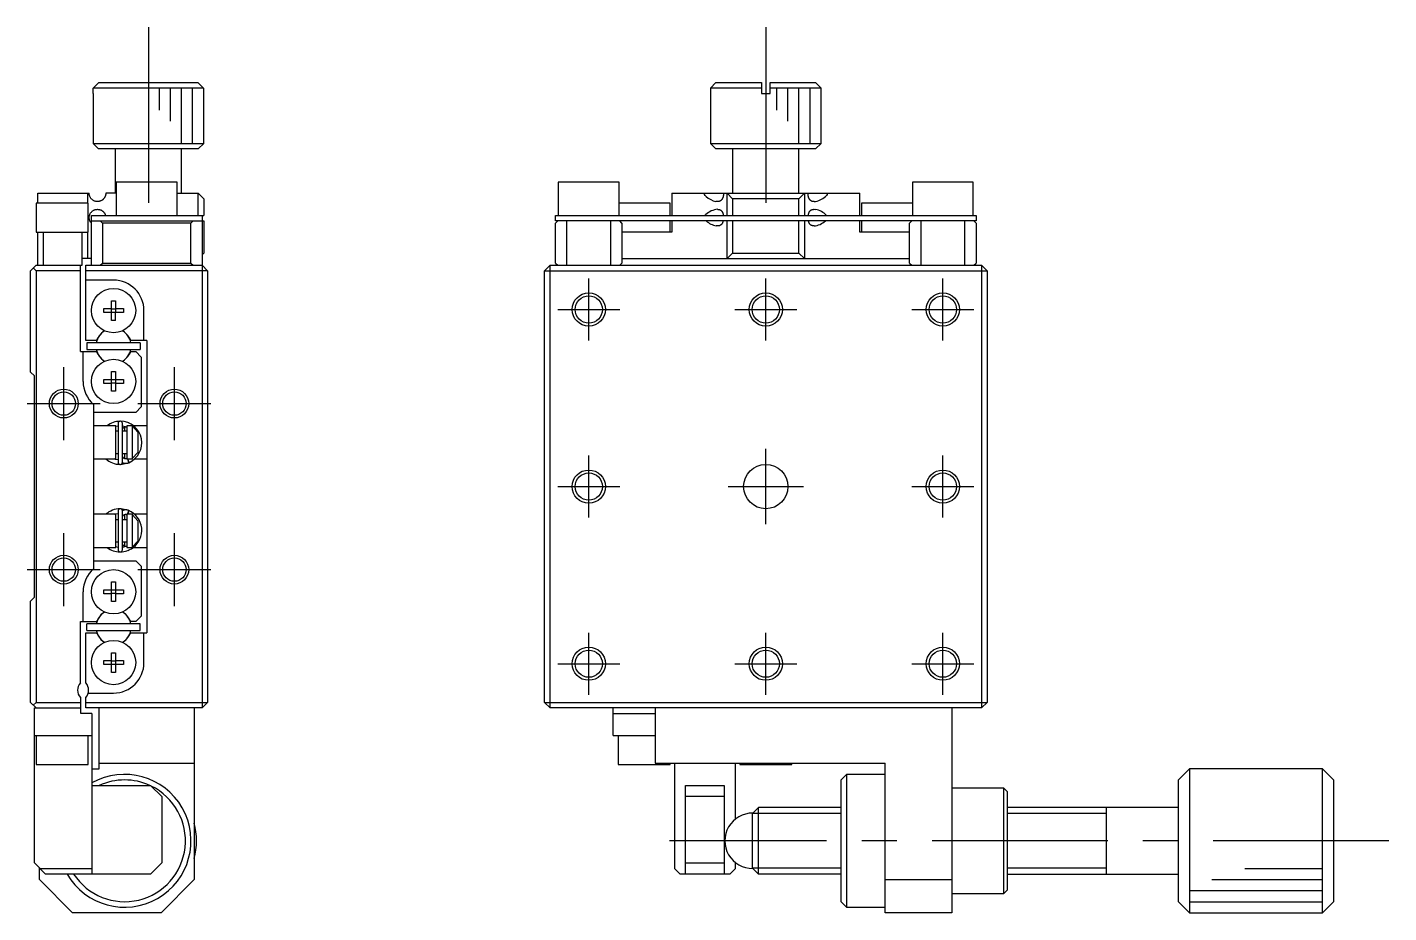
# Model space of a CAD drawing. Extents: x 0 to 269, y -8 to 188.
# Drawn here: x -0.3 to 122.7, y 62.5 to 142.5 of the extents above; entities that cross this region are included whole.
import ezdxf

# ---------------------------------------------------------------- set-up
doc = ezdxf.new("R2010")
doc.units = 0
doc.header["$LTSCALE"] = 0.5
doc.linetypes.add('CENTER', pattern=[50.8, 31.75, -6.35, 6.35, -6.35])
for name, color, linetype in [('MSM_CENTER', 1, 'CENTER'), ('MSM_CONTINUOUS', 7, 'CONTINUOUS'), ('MSM_NARROW', 5, 'CONTINUOUS')]:
    doc.layers.add(name, color=color, linetype=linetype)

msp = doc.modelspace()

# ---------------------------------------------------------------- linework, layer by layer
at = {"layer": 'MSM_CENTER'}
for p, q in [((10.65, 142.5), (10.65, 126.5)), ((66.444929, 142.5), (66.444929, 125.5)), ((50.444929, 114.2), (50.444929, 119.8)), ((66.444929, 114.2), (66.444929, 119.8)), ((82.444929, 114.2), (82.444929, 119.8)), ((47.644929, 117), (53.244929, 117)), ((63.644929, 117), (69.244929, 117)), ((79.644929, 117), (85.244929, 117)), ((3, 105.2), (3, 111.8)), ((13, 105.2), (13, 111.8)), ((-0.3, 108.5), (6.3, 108.5)), ((9.7, 108.5), (16.3, 108.5)), ((50.444929, 98.2), (50.444929, 103.8)), ((66.444929, 97.6), (66.444929, 104.4)), ((82.444929, 98.2), (82.444929, 103.8)), ((47.644929, 101), (53.244929, 101)), ((63.044929, 101), (69.844929, 101)), ((79.644929, 101), (85.244929, 101)), ((3, 90.2), (3, 96.8)), ((13, 90.2), (13, 96.8)), ((-0.3, 93.5), (6.3, 93.5)), ((9.7, 93.5), (16.3, 93.5)), ((50.444929, 82.2), (50.444929, 87.8)), ((66.444929, 82.2), (66.444929, 87.8)), ((82.444929, 82.2), (82.444929, 87.8)), ((47.644929, 85), (53.244929, 85)), ((63.644929, 85), (69.244929, 85)), ((79.644929, 85), (85.244929, 85)), ((122.744929, 69), (57.744929, 69))]:
    msp.add_line(p, q, dxfattribs=at)
at = {"layer": 'MSM_CONTINUOUS'}
for p, q in [((5.666026, 137), (6.167813, 137.5)), ((15.633974, 137), (5.666026, 137)), ((5.666026, 136.5), (5.666026, 137)), ((6.167813, 137.5), (15.132187, 137.5)), ((15.132187, 137.5), (15.633974, 137)), ((15.633974, 137), (15.633974, 136.5)), ((61.944929, 137.5), (61.444929, 137)), ((66.044929, 137), (61.444929, 137)), ((61.444929, 137), (61.444929, 132)), ((61.944929, 137.5), (66.044929, 137.5)), ((66.044929, 137.5), (66.044929, 136.5)), ((66.844929, 136.5), (66.844929, 137.5)), ((66.844929, 137.5), (70.944929, 137.5)), ((71.444929, 137), (66.844929, 137)), ((71.444929, 137), (70.944929, 137.5)), ((71.444929, 132), (71.444929, 137)), ((5.65, 136.5), (5.666026, 136.5)), ((5.65, 136.5), (5.65, 132)), ((15.633974, 136.5), (15.65, 136.5)), ((15.65, 132), (15.65, 136.5)), ((66.044929, 136.5), (66.844929, 136.5)), ((5.65, 132), (15.65, 132)), ((5.65, 132), (6.15, 131.5)), ((15.15, 131.5), (15.65, 132)), ((61.444929, 132), (71.444929, 132)), ((61.444929, 132), (61.944929, 131.5)), ((70.944929, 131.5), (71.444929, 132)), ((15.15, 131.5), (6.15, 131.5)), ((7.65, 131.5), (7.65, 127.5)), ((13.65, 127.5), (13.65, 131.5)), ((70.944929, 131.5), (61.944929, 131.5)), ((63.444929, 131.5), (63.444929, 127.5)), ((69.444929, 127.5), (69.444929, 131.5)), ((13.25, 128.5), (7.75, 128.5)), ((7.75, 128.5), (7.75, 125.5)), ((13.25, 125.5), (13.25, 128.5)), ((53.194929, 128.5), (47.694929, 128.5)), ((47.694929, 128.5), (47.694929, 125.5)), ((53.194929, 125.5), (53.194929, 128.5)), ((85.194929, 128.5), (79.694929, 128.5)), ((79.694929, 128.5), (79.694929, 125.5)), ((85.194929, 125.5), (85.194929, 128.5)), ((0.65, 127.5), (5.3, 127.5)), ((0.65, 126.6), (0.65, 127.5)), ((5.15, 127.5), (5.15, 126.6)), ((5.300104, 127.487609), (5.3, 127.5)), ((5.300413, 127.475229), (5.300104, 127.487609)), ((5.300922, 127.462906), (5.300413, 127.475229)), ((5.301625, 127.450687), (5.300922, 127.462906)), ((5.302516, 127.438617), (5.301625, 127.450687)), ((5.30394, 127.423249), (5.302516, 127.438617)), ((5.305653, 127.408135), (5.30394, 127.423249)), ((5.307635, 127.393304), (5.305653, 127.408135)), ((5.309865, 127.378788), (5.307635, 127.393304)), ((5.312322, 127.364617), (5.309865, 127.378788)), ((5.314986, 127.350822), (5.312322, 127.364617)), ((5.321191, 127.322914), (5.314986, 127.350822)), ((5.328155, 127.296292), (5.321191, 127.322914)), ((5.335805, 127.270881), (5.328155, 127.296292)), ((5.344066, 127.246601), (5.335805, 127.270881)), ((5.352863, 127.223377), (5.344066, 127.246601)), ((5.362122, 127.20113), (5.352863, 127.223377)), ((5.381822, 127.159322), (5.362122, 127.20113)), ((5.403222, 127.120262), (5.381822, 127.159322)), ((5.426199, 127.08362), (5.403222, 127.120262)), ((5.457046, 127.040714), (5.426199, 127.08362)), ((5.490251, 127.000753), (5.457046, 127.040714)), ((5.525757, 126.963617), (5.490251, 127.000753)), ((5.563506, 126.929191), (5.525757, 126.963617)), ((5.602361, 126.898227), (5.563506, 126.929191)), ((5.643395, 126.869769), (5.602361, 126.898227)), ((5.686562, 126.843933), (5.643395, 126.869769)), ((5.731822, 126.820837), (5.686562, 126.843933)), ((5.781667, 126.799643), (5.731822, 126.820837)), ((5.833841, 126.781823), (5.781667, 126.799643)), ((5.888225, 126.767655), (5.833841, 126.781823)), ((5.929283, 126.759779), (5.888225, 126.767655)), ((5.971488, 126.754121), (5.929283, 126.759779)), ((6.014733, 126.75083), (5.971488, 126.754121)), ((6.058912, 126.750053), (6.014733, 126.75083)), ((6.103914, 126.751942), (6.058912, 126.750053)), ((6.149707, 126.756659), (6.103914, 126.751942)), ((6.196089, 126.764366), (6.149707, 126.756659)), ((6.230211, 126.771975), (6.196089, 126.764366)), ((6.264531, 126.781342), (6.230211, 126.771975)), ((6.298926, 126.792517), (6.264531, 126.781342)), ((6.333271, 126.805552), (6.298926, 126.792517)), ((6.365356, 126.819536), (6.333271, 126.805552)), ((6.397312, 126.835301), (6.365356, 126.819536)), ((6.428987, 126.852847), (6.397312, 126.835301)), ((6.460226, 126.872173), (6.428987, 126.852847)), ((6.490876, 126.893279), (6.460226, 126.872173)), ((6.520783, 126.916165), (6.490876, 126.893279)), ((6.547582, 126.938853), (6.520783, 126.916165)), ((6.573654, 126.963139), (6.547582, 126.938853)), ((6.598857, 126.98895), (6.573654, 126.963139)), ((6.623049, 127.016213), (6.598857, 126.98895)), ((6.646085, 127.044855), (6.623049, 127.016213)), ((6.667825, 127.074803), (6.646085, 127.044855)), ((6.683137, 127.097963), (6.667825, 127.074803)), ((6.697677, 127.121837), (6.683137, 127.097963)), ((6.711394, 127.146369), (6.697677, 127.121837)), ((6.724235, 127.171507), (6.711394, 127.146369)), ((6.735859, 127.196531), (6.724235, 127.171507)), ((6.746608, 127.222095), (6.735859, 127.196531)), ((6.756442, 127.248135), (6.746608, 127.222095)), ((6.765326, 127.274591), (6.756442, 127.248135)), ((6.773458, 127.302253), (6.765326, 127.274591)), ((6.780546, 127.33031), (6.773458, 127.302253)), ((6.786563, 127.358683), (6.780546, 127.33031)), ((6.791483, 127.387295), (6.786563, 127.358683)), ((6.795197, 127.415283), (6.791483, 127.387295)), ((6.79786, 127.443447), (6.795197, 127.415283)), ((6.799464, 127.471711), (6.79786, 127.443447)), ((6.8, 127.5), (6.799464, 127.471711)), ((7.75, 127.5), (6.8, 127.5)), ((13.25, 127.5), (15.15, 127.5)), ((15.15, 125.5), (15.15, 127.5)), ((15.65, 127), (15.15, 127.5)), ((15.65, 127), (15.65, 125.5)), ((57.944929, 127.5), (57.944929, 125.5)), ((57.944929, 127.5), (74.944929, 127.5)), ((60.904595, 127.393304), (60.881679, 127.5)), ((60.963302, 127.296292), (60.904595, 127.393304)), ((61.052961, 127.20113), (60.963302, 127.296292)), ((62.087275, 126.75), (61.940161, 126.763205)), ((62.096057, 126.750053), (62.087275, 126.75)), ((62.132248, 126.751477), (62.096057, 126.750053)), ((62.167805, 126.754917), (62.132248, 126.751477)), ((62.20262, 126.760464), (62.167805, 126.754917)), ((62.236584, 126.76821), (62.20262, 126.760464)), ((62.26959, 126.778246), (62.236584, 126.76821)), ((62.301529, 126.790663), (62.26959, 126.778246)), ((62.332291, 126.805552), (62.301529, 126.790663)), ((62.35636, 126.819536), (62.332291, 126.805552)), ((62.379671, 126.835301), (62.35636, 126.819536)), ((62.402156, 126.852847), (62.379671, 126.835301)), ((62.423749, 126.872173), (62.402156, 126.852847)), ((62.444382, 126.893279), (62.423749, 126.872173)), ((62.463987, 126.916165), (62.444382, 126.893279)), ((62.481114, 126.938853), (62.463987, 126.916165)), ((62.497394, 126.963139), (62.481114, 126.938853)), ((62.512785, 126.98895), (62.497394, 126.963139)), ((62.527247, 127.016213), (62.512785, 126.98895)), ((62.540738, 127.044855), (62.527247, 127.016213)), ((62.553216, 127.074803), (62.540738, 127.044855)), ((62.562892, 127.100911), (62.553216, 127.074803)), ((62.571889, 127.127976), (62.562892, 127.100911)), ((62.580194, 127.155911), (62.571889, 127.127976)), ((62.587796, 127.184627), (62.580194, 127.155911)), ((62.594683, 127.214037), (62.587796, 127.184627)), ((62.600841, 127.244054), (62.594683, 127.214037)), ((62.606259, 127.274591), (62.600841, 127.244054)), ((62.610952, 127.305699), (62.606259, 127.274591)), ((62.614931, 127.337362), (62.610952, 127.305699)), ((62.618193, 127.369465), (62.614931, 127.337362)), ((62.620736, 127.401894), (62.618193, 127.369465)), ((62.622556, 127.434536), (62.620736, 127.401894)), ((62.62365, 127.467276), (62.622556, 127.434536)), ((62.624015, 127.5), (62.62365, 127.467276)), ((62.944929, 125.5), (62.944929, 127.5)), ((63.444929, 127), (62.944929, 127.5)), ((63.444929, 127), (63.444929, 125.5)), ((69.444929, 127), (63.444929, 127)), ((69.944929, 127.5), (69.444929, 127)), ((69.444929, 125.5), (69.444929, 127)), ((69.944929, 127.5), (69.944929, 125.5)), ((70.266241, 127.465709), (70.265844, 127.5)), ((70.26743, 127.431464), (70.266241, 127.465709)), ((70.26941, 127.397397), (70.26743, 127.431464)), ((70.272179, 127.363642), (70.26941, 127.397397)), ((70.275435, 127.332899), (70.272179, 127.363642)), ((70.279381, 127.302436), (70.275435, 127.332899)), ((70.28401, 127.272342), (70.279381, 127.302436)), ((70.289315, 127.242707), (70.28401, 127.272342)), ((70.295287, 127.213621), (70.289315, 127.242707)), ((70.30192, 127.185172), (70.295287, 127.213621)), ((70.309206, 127.157451), (70.30192, 127.185172)), ((70.317137, 127.130548), (70.309206, 127.157451)), ((70.32724, 127.100171), (70.317137, 127.130548)), ((70.338284, 127.070825), (70.32724, 127.100171)), ((70.350235, 127.042582), (70.338284, 127.070825)), ((70.363061, 127.015514), (70.350235, 127.042582)), ((70.37673, 126.989694), (70.363061, 127.015514)), ((70.391211, 126.965195), (70.37673, 126.989694)), ((70.406471, 126.942087), (70.391211, 126.965195)), ((70.422478, 126.920445), (70.406471, 126.942087)), ((70.441602, 126.897584), (70.422478, 126.920445)), ((70.461741, 126.876446), (70.441602, 126.897584)), ((70.482831, 126.857029), (70.461741, 126.876446)), ((70.504808, 126.839332), (70.482831, 126.857029)), ((70.527607, 126.82335), (70.504808, 126.839332)), ((70.551165, 126.809083), (70.527607, 126.82335)), ((70.575418, 126.796527), (70.551165, 126.809083)), ((70.610773, 126.781617), (70.575418, 126.796527)), ((70.647529, 126.769745), (70.610773, 126.781617)), ((70.685535, 126.760781), (70.647529, 126.769745)), ((70.724642, 126.754591), (70.685535, 126.760781)), ((70.764698, 126.751044), (70.724642, 126.754591)), ((70.802531, 126.75), (70.764698, 126.751044)), ((71.927621, 127.297867), (71.842752, 127.20619)), ((71.982358, 127.386628), (71.927621, 127.297867)), ((72.00818, 127.5), (71.982358, 127.386628)), ((74.944929, 125.5), (74.944929, 127.5)), ((5.2, 126.6), (0.5, 126.6)), ((0.5, 126.6), (0.5, 124)), ((5.2, 124), (5.2, 126.6)), ((5.327893, 125.502702), (5.335936, 125.52952)), ((5.335936, 125.52952), (5.34466, 125.555102)), ((5.34466, 125.555102), (5.353998, 125.579544)), ((5.353998, 125.579544), (5.363886, 125.602937)), ((5.363886, 125.602937), (5.374256, 125.625377)), ((5.374256, 125.625377), (5.400802, 125.675782)), ((5.400802, 125.675782), (5.429969, 125.722476)), ((5.429969, 125.722476), (5.461661, 125.765704)), ((5.461661, 125.765704), (5.495782, 125.805712)), ((5.495782, 125.805712), (5.532235, 125.842745)), ((5.532235, 125.842745), (5.570924, 125.877049)), ((5.570924, 125.877049), (5.617206, 125.912534)), ((5.617206, 125.912534), (5.66646, 125.94452)), ((5.66646, 125.94452), (5.718618, 125.972819)), ((5.718618, 125.972819), (5.760688, 125.991954)), ((5.760688, 125.991954), (5.804503, 126.008687)), ((5.804503, 126.008687), (5.849989, 126.022841)), ((5.849989, 126.022841), (5.89707, 126.034243)), ((5.89707, 126.034243), (5.94242, 126.042236)), ((5.94242, 126.042236), (5.989227, 126.047515)), ((5.989227, 126.047515), (6.0373, 126.049872)), ((6.0373, 126.049872), (6.086448, 126.049101)), ((6.086448, 126.049101), (6.13648, 126.044994)), ((6.13648, 126.044994), (6.187207, 126.037343)), ((6.187207, 126.037343), (6.22722, 126.028759)), ((6.22722, 126.028759), (6.267494, 126.01777)), ((6.267494, 126.01777), (6.307839, 126.004286)), ((6.307839, 126.004286), (6.338852, 125.992142)), ((6.338852, 125.992142), (6.369778, 125.978405)), ((6.369778, 125.978405), (6.400497, 125.963059)), ((6.400497, 125.963059), (6.430886, 125.946085)), ((6.430886, 125.946085), (6.455118, 125.93117)), ((6.455118, 125.93117), (6.479051, 125.91515)), ((6.479051, 125.91515), (6.502605, 125.898035)), ((6.502605, 125.898035), (6.525702, 125.879834)), ((6.525702, 125.879834), (6.54891, 125.859985)), ((6.54891, 125.859985), (6.571539, 125.83897)), ((6.571539, 125.83897), (6.593495, 125.816825)), ((6.593495, 125.816825), (6.614685, 125.79359)), ((6.614685, 125.79359), (6.634545, 125.769895)), ((6.634545, 125.769895), (6.653582, 125.745173)), ((6.653582, 125.745173), (6.671711, 125.719487)), ((6.671711, 125.719487), (6.688849, 125.692902)), ((6.688849, 125.692902), (6.705509, 125.664419)), ((6.705509, 125.664419), (6.72101, 125.635011)), ((6.72101, 125.635011), (6.735276, 125.604777)), ((6.735276, 125.604777), (6.74823, 125.573817)), ((6.74823, 125.573817), (6.757256, 125.549576)), ((6.757256, 125.549576), (6.765468, 125.524953)), ((6.765468, 125.524953), (6.772842, 125.5)), ((57.794929, 126.6), (53.194929, 126.6)), ((57.794929, 125.5), (57.794929, 126.6)), ((60.960614, 125.500031), (61.032245, 125.579544)), ((62.087202, 126.05), (62.122405, 126.049101)), ((62.122405, 126.049101), (62.1688, 126.044994)), ((62.1688, 126.044994), (62.213727, 126.037343)), ((62.213727, 126.037343), (62.243234, 126.030028)), ((62.243234, 126.030028), (62.27208, 126.020878)), ((62.27208, 126.020878), (62.300184, 126.009849)), ((62.300184, 126.009849), (62.327463, 125.996899)), ((62.327463, 125.996899), (62.353833, 125.981984)), ((62.353833, 125.981984), (62.379212, 125.96506)), ((62.379212, 125.96506), (62.403516, 125.946085)), ((62.403516, 125.946085), (62.422837, 125.92873)), ((62.422837, 125.92873), (62.441449, 125.90984)), ((62.441449, 125.90984), (62.459307, 125.889451)), ((62.459307, 125.889451), (62.476365, 125.867596)), ((62.476365, 125.867596), (62.492579, 125.844311)), ((62.492579, 125.844311), (62.507904, 125.819631)), ((62.507904, 125.819631), (62.522294, 125.79359)), ((62.522294, 125.79359), (62.53418, 125.769524)), ((62.53418, 125.769524), (62.545383, 125.744323)), ((62.545383, 125.744323), (62.555886, 125.718068)), ((62.555886, 125.718068), (62.565672, 125.69084)), ((62.565672, 125.69084), (62.574723, 125.66272)), ((62.574723, 125.66272), (62.583022, 125.633789)), ((62.583022, 125.633789), (62.590551, 125.604128)), ((62.590551, 125.604128), (62.597294, 125.573817)), ((62.597294, 125.573817), (62.602045, 125.549576)), ((62.602045, 125.549576), (62.606334, 125.524953)), ((62.606334, 125.524953), (62.610156, 125.5)), ((70.279702, 125.5), (70.284775, 125.532393)), ((70.284775, 125.532393), (70.290658, 125.564279)), ((70.290658, 125.564279), (70.297339, 125.595556)), ((70.297339, 125.595556), (70.304807, 125.626119)), ((70.304807, 125.626119), (70.313047, 125.655863)), ((70.313047, 125.655863), (70.322048, 125.684684)), ((70.322048, 125.684684), (70.331796, 125.712478)), ((70.331796, 125.712478), (70.342292, 125.739197)), ((70.342292, 125.739197), (70.35357, 125.764948)), ((70.35357, 125.764948), (70.365605, 125.789679)), ((70.365605, 125.789679), (70.378369, 125.813337)), ((70.378369, 125.813337), (70.391835, 125.835871)), ((70.391835, 125.835871), (70.405977, 125.857229)), ((70.405977, 125.857229), (70.420767, 125.87736)), ((70.420767, 125.87736), (70.439976, 125.900589)), ((70.439976, 125.900589), (70.46021, 125.922064)), ((70.46021, 125.922064), (70.481402, 125.941779)), ((70.481402, 125.941779), (70.503487, 125.959731)), ((70.503487, 125.959731), (70.526399, 125.975916)), ((70.526399, 125.975916), (70.550073, 125.99033)), ((70.550073, 125.99033), (70.580194, 126.005689)), ((70.580194, 126.005689), (70.611486, 126.01861)), ((70.611486, 126.01861), (70.64384, 126.029182)), ((70.64384, 126.029182), (70.677152, 126.037489)), ((70.677152, 126.037489), (70.711314, 126.04362)), ((70.711314, 126.04362), (70.746221, 126.04766)), ((70.746221, 126.04766), (70.781767, 126.049696)), ((70.781767, 126.049696), (70.802647, 126.05)), ((70.802647, 126.05), (70.934688, 126.039225)), ((79.694929, 126.6), (75.094929, 126.6)), ((75.094929, 126.6), (75.094929, 125.5)), ((5.300004, 125.302242), (5.300109, 125.3127)), ((5.300045, 125.291789), (5.300004, 125.302242)), ((5.300239, 125.281085), (5.300045, 125.291789)), ((5.300109, 125.3127), (5.300357, 125.323134)), ((5.300585, 125.270409), (5.300239, 125.281085)), ((5.300357, 125.323134), (5.300749, 125.333513)), ((5.301079, 125.259792), (5.300585, 125.270409)), ((5.300749, 125.333513), (5.301301, 125.344149)), ((5.301718, 125.249264), (5.301079, 125.259792)), ((5.301301, 125.344149), (5.301999, 125.354708)), ((5.302758, 125.235743), (5.301718, 125.249264)), ((5.301999, 125.354708), (5.302837, 125.365167)), ((5.304025, 125.222403), (5.302758, 125.235743)), ((5.302837, 125.365167), (5.30381, 125.375499)), ((5.30381, 125.375499), (5.305248, 125.388565)), ((5.305506, 125.209288), (5.304025, 125.222403)), ((5.305248, 125.388565), (5.306889, 125.401416)), ((5.307649, 125.193166), (5.305506, 125.209288)), ((5.306889, 125.401416), (5.30872, 125.41403)), ((5.310089, 125.177404), (5.307649, 125.193166)), ((5.30872, 125.41403), (5.310725, 125.426384)), ((5.312804, 125.162015), (5.310089, 125.177404)), ((5.310725, 125.426384), (5.313739, 125.442897)), ((5.315771, 125.147013), (5.312804, 125.162015)), ((5.313739, 125.442897), (5.317038, 125.458956)), ((5.318965, 125.13241), (5.315771, 125.147013)), ((5.317038, 125.458956), (5.320596, 125.474556)), ((5.322362, 125.118221), (5.318965, 125.13241)), ((5.320596, 125.474556), (5.327893, 125.502702)), ((5.33019, 125.089303), (5.322362, 125.118221)), ((5.3388, 125.061799), (5.33019, 125.089303)), ((5.348119, 125.035602), (5.3388, 125.061799)), ((5.358069, 125.010604), (5.348119, 125.035602)), ((5.368574, 124.986696), (5.358069, 125.010604)), ((5.391431, 124.941047), (5.368574, 124.986696)), ((5.416377, 124.898595), (5.391431, 124.941047)), ((5.443297, 124.859014), (5.416377, 124.898595)), ((5.472076, 124.821979), (5.443297, 124.859014)), ((5.499672, 124.790453), (5.472076, 124.821979)), ((5.5, 121), (5.5, 125.5)), ((5.5, 125.5), (15.65, 125.5)), ((5.5, 125), (15.65, 125)), ((6.5, 124.8), (6.3, 125)), ((14.5, 124.8), (6.5, 124.8)), ((6.5, 124.8), (6.5, 121.2)), ((14.7, 125), (14.5, 124.8)), ((14.5, 121.2), (14.5, 124.8)), ((15.5, 125.5), (15.5, 81)), ((15.65, 125), (15.65, 122.1)), ((47.444929, 125), (47.444929, 125.5)), ((47.444929, 125.5), (85.444929, 125.5)), ((47.644929, 125), (47.444929, 124.8)), ((85.444929, 125), (47.444929, 125)), ((47.444929, 121.2), (47.444929, 124.8)), ((48.444929, 125), (48.444929, 121)), ((52.444929, 121), (52.444929, 125)), ((53.444929, 124.8), (53.244929, 125)), ((53.444929, 124.8), (53.444929, 121.2)), ((57.794929, 124), (57.794929, 125)), ((57.944929, 125), (57.944929, 124)), ((62.087235, 124.55), (61.970267, 124.558584)), ((62.097125, 124.550102), (62.087235, 124.55)), ((62.137914, 124.551903), (62.097125, 124.550102)), ((62.177736, 124.556246), (62.137914, 124.551903)), ((62.216462, 124.563265), (62.177736, 124.556246)), ((62.25396, 124.573098), (62.216462, 124.563265)), ((62.281785, 124.582625), (62.25396, 124.573098)), ((62.3089, 124.593981), (62.281785, 124.582625)), ((62.335228, 124.607198), (62.3089, 124.593981)), ((62.36069, 124.622312), (62.335228, 124.607198)), ((62.385208, 124.639354), (62.36069, 124.622312)), ((62.408703, 124.65836), (62.385208, 124.639354)), ((62.429389, 124.677644), (62.408703, 124.65836)), ((62.449226, 124.698718), (62.429389, 124.677644)), ((62.468154, 124.721536), (62.449226, 124.698718)), ((62.486117, 124.746056), (62.468154, 124.721536)), ((62.503058, 124.772231), (62.486117, 124.746056)), ((62.51892, 124.80002), (62.503058, 124.772231)), ((62.531701, 124.825256), (62.51892, 124.80002)), ((62.543717, 124.851755), (62.531701, 124.825256)), ((62.554944, 124.879426), (62.543717, 124.851755)), ((62.565361, 124.908178), (62.554944, 124.879426)), ((62.574947, 124.937919), (62.565361, 124.908178)), ((62.583679, 124.968556), (62.574947, 124.937919)), ((62.591535, 125), (62.583679, 124.968556)), ((62.944929, 121.6), (62.944929, 125)), ((63.444929, 125), (63.444929, 122.1)), ((69.444929, 122.1), (69.444929, 125)), ((69.944929, 125), (69.944929, 121.6)), ((70.30639, 124.96772), (70.298324, 125)), ((70.315342, 124.936374), (70.30639, 124.96772)), ((70.325158, 124.906144), (70.315342, 124.936374)), ((70.335892, 124.876907), (70.325158, 124.906144)), ((70.347515, 124.848735), (70.335892, 124.876907)), ((70.359996, 124.821701), (70.347515, 124.848735)), ((70.373305, 124.795877), (70.359996, 124.821701)), ((70.38741, 124.771336), (70.373305, 124.795877)), ((70.402283, 124.748149), (70.38741, 124.771336)), ((70.417892, 124.726389), (70.402283, 124.748149)), ((70.436554, 124.703346), (70.417892, 124.726389)), ((70.456218, 124.681986), (70.436554, 124.703346)), ((70.476821, 124.662309), (70.456218, 124.681986)), ((70.498302, 124.644317), (70.476821, 124.662309)), ((70.520598, 124.62801), (70.498302, 124.644317)), ((70.543648, 124.613389), (70.520598, 124.62801)), ((70.567389, 124.600454), (70.543648, 124.613389)), ((70.59788, 124.586634), (70.567389, 124.600454)), ((70.629475, 124.575163), (70.59788, 124.586634)), ((70.662072, 124.565954), (70.629475, 124.575163)), ((70.69557, 124.558921), (70.662072, 124.565954)), ((70.72987, 124.553976), (70.69557, 124.558921)), ((70.76487, 124.551032), (70.72987, 124.553976)), ((70.80047, 124.550003), (70.76487, 124.551032)), ((70.802522, 124.55), (70.80047, 124.550003)), ((74.944929, 124), (74.944929, 125)), ((75.094929, 125), (75.094929, 124)), ((79.644929, 125), (79.444929, 124.8)), ((79.444929, 121.2), (79.444929, 124.8)), ((80.444929, 125), (80.444929, 121)), ((84.444929, 121), (84.444929, 125)), ((85.444929, 124.8), (85.244929, 125)), ((85.444929, 125.5), (85.444929, 125)), ((85.444929, 124.8), (85.444929, 121.2)), ((0.5, 124), (5.2, 124)), ((0.65, 121), (0.65, 124)), ((1.15, 124), (1.15, 121)), ((4.65, 121), (4.65, 124)), ((5.15, 124), (5.15, 121.6)), ((57.944929, 124), (53.444929, 124)), ((79.444929, 124), (74.944929, 124)), ((15.5, 121.95), (15.65, 122.1)), ((62.944929, 121.6), (63.444929, 122.1)), ((63.444929, 122.1), (69.444929, 122.1)), ((69.444929, 122.1), (69.944929, 121.6)), ((0, 120.5), (0.5, 121)), ((0.5, 120.5), (0.25, 120.75)), ((0.5, 121), (4.65, 121)), ((4.5, 113.2), (4.5, 121)), ((5.5, 121.6), (4.65, 121.6)), ((5, 121), (15.5, 121)), ((5, 114.2), (5, 121)), ((6.3, 121), (6.5, 121.2)), ((6.5, 121.2), (14.5, 121.2)), ((14.5, 121.2), (14.7, 121)), ((15.5, 121), (16, 120.5)), ((46.944929, 121), (46.444929, 120.5)), ((46.944929, 81), (46.944929, 121)), ((46.944929, 121), (85.944929, 121)), ((47.444929, 121.2), (47.644929, 121)), ((53.244929, 121), (53.444929, 121.2)), ((53.444929, 121.6), (79.444929, 121.6)), ((79.444929, 121.2), (79.644929, 121)), ((85.244929, 121), (85.444929, 121.2)), ((85.944929, 121), (85.944929, 81)), ((86.444929, 120.5), (85.944929, 121)), ((0, 111.35), (0, 120.5)), ((0.5, 120.5), (0.5, 81.5)), ((4.5, 120.5), (0.5, 120.5)), ((16, 120.5), (5, 120.5)), ((7.5, 119.65), (5, 119.65)), ((16, 120.5), (16, 81.5)), ((46.444929, 81.5), (46.444929, 120.5)), ((46.444929, 120.5), (86.444929, 120.5)), ((86.444929, 120.5), (86.444929, 81.5)), ((6.613639, 117.08), (7.32, 117.08)), ((6.613639, 116.72), (6.613639, 117.08)), ((7.32, 117.786361), (7.68, 117.786361)), ((7.32, 117.08), (7.32, 117.786361)), ((7.330372, 117.069628), (7.32, 117.08)), ((7.330372, 116.730372), (7.330372, 117.069628)), ((7.330372, 117.069628), (7.669628, 117.069628)), ((7.669628, 117.069628), (7.68, 117.08)), ((7.669628, 117.069628), (7.669628, 116.730372)), ((7.68, 117.786361), (7.68, 117.08)), ((7.68, 117.08), (8.386361, 117.08)), ((8.386361, 117.08), (8.386361, 116.72)), ((10.25, 114.2), (10.25, 116.9)), ((7.32, 116.72), (6.613639, 116.72)), ((7.330372, 116.730372), (7.32, 116.72)), ((7.32, 116.013639), (7.32, 116.72)), ((7.68, 116.013639), (7.32, 116.013639)), ((7.669628, 116.730372), (7.330372, 116.730372)), ((7.669628, 116.730372), (7.68, 116.72)), ((8.386361, 116.72), (7.68, 116.72)), ((7.68, 116.013639), (7.68, 116.72)), ((5.949194, 114.2), (6.09936, 114.460095)), ((8.90064, 114.460095), (9.050806, 114.2)), ((5.949194, 114.2), (5, 114.2)), ((5.1, 114), (5.1, 113.4)), ((9.9, 114), (5.1, 114)), ((5.1, 113.4), (9.9, 113.4)), ((10.5, 114.2), (9.050806, 114.2)), ((9.9, 114), (9.9, 113.4)), ((10.5, 114.2), (10.5, 87.8)), ((4.5, 113.2), (5.949194, 113.2)), ((4.75, 110.5), (4.75, 113.2)), ((6.09936, 112.939905), (5.949194, 113.2)), ((9.050806, 113.2), (8.90064, 112.939905)), ((9.050806, 113.2), (9.5, 113.2)), ((10, 112.7), (9.5, 113.2)), ((10, 112.7), (10, 108.2)), ((0, 111.35), (0.35, 111)), ((0.35, 91), (0.35, 111)), ((7.32, 111.386361), (7.68, 111.386361)), ((7.32, 110.68), (7.32, 111.386361)), ((7.68, 111.386361), (7.68, 110.68)), ((6.613639, 110.68), (7.32, 110.68)), ((6.613639, 110.32), (6.613639, 110.68)), ((7.32, 110.32), (6.613639, 110.32)), ((7.330372, 110.669628), (7.32, 110.68)), ((7.330372, 110.330372), (7.32, 110.32)), ((7.32, 109.613639), (7.32, 110.32)), ((7.68, 109.613639), (7.32, 109.613639)), ((7.330372, 110.330372), (7.330372, 110.669628)), ((7.330372, 110.669628), (7.669628, 110.669628)), ((7.669628, 110.330372), (7.330372, 110.330372)), ((7.669628, 110.669628), (7.68, 110.68)), ((7.669628, 110.669628), (7.669628, 110.330372)), ((7.669628, 110.330372), (7.68, 110.32)), ((7.68, 110.68), (8.386361, 110.68)), ((7.68, 110.32), (7.68, 109.613639)), ((8.386361, 110.32), (7.68, 110.32)), ((8.386361, 110.68), (8.386361, 110.32)), ((5.7, 108.420938), (5.7, 93.579062)), ((9.5, 107.7), (5.7, 107.7)), ((9.5, 107.7), (10, 108.2)), ((7.7, 106.5), (5.7, 106.5)), ((7.69991, 106.449774), (7.906478, 106.490977)), ((7.7, 103.5), (7.7, 106.5)), ((7.906482, 106), (7.7, 106)), ((7.906482, 106.703078), (7.906482, 103.203078)), ((8.306482, 103.203078), (8.306482, 106.703078)), ((8.306482, 106.102191), (8.306809, 106.116146)), ((8.7, 106), (8.306482, 106)), ((8.306574, 106.49128), (8.700181, 106.385784)), ((8.306809, 106.116146), (8.307843, 106.13084)), ((8.307843, 106.13084), (8.309583, 106.145466)), ((8.309583, 106.145466), (8.312023, 106.15999)), ((8.312023, 106.15999), (8.31516, 106.174376)), ((8.31516, 106.174376), (8.318987, 106.188593)), ((8.318987, 106.188593), (8.323494, 106.202607)), ((8.323494, 106.202607), (8.328673, 106.216385)), ((8.328673, 106.216385), (8.334512, 106.229896)), ((8.334512, 106.229896), (8.341, 106.243107)), ((8.341, 106.243107), (8.348122, 106.255986)), ((8.348122, 106.255986), (8.355863, 106.268503)), ((8.355863, 106.268503), (8.364208, 106.280627)), ((8.364208, 106.280627), (8.373137, 106.292329)), ((8.373137, 106.292329), (8.382633, 106.303579)), ((8.382633, 106.303579), (8.392673, 106.314348)), ((8.392673, 106.314348), (8.403236, 106.32461)), ((8.403236, 106.32461), (8.414298, 106.334337)), ((8.414298, 106.334337), (8.425835, 106.343504)), ((8.425835, 106.343504), (8.437819, 106.352086)), ((8.437819, 106.352086), (8.450223, 106.360058)), ((8.450223, 106.360058), (8.463018, 106.3674)), ((8.463018, 106.3674), (8.476172, 106.374089)), ((8.476172, 106.374089), (8.489655, 106.380106)), ((8.489655, 106.380106), (8.503431, 106.385433)), ((8.5, 106.384578), (8.5, 106)), ((8.503431, 106.385433), (8.517468, 106.390054)), ((8.517468, 106.390054), (8.531729, 106.393954)), ((8.531729, 106.393954), (8.546177, 106.397121)), ((8.546177, 106.397121), (8.560774, 106.399544)), ((8.560774, 106.399544), (8.575483, 106.401215)), ((8.575483, 106.401215), (8.590263, 106.402128)), ((8.590263, 106.402128), (8.605076, 106.402279)), ((8.605076, 106.402279), (8.61988, 106.401668)), ((8.61988, 106.401668), (8.634636, 106.400295)), ((8.634636, 106.400295), (8.649305, 106.398164)), ((8.649305, 106.398164), (8.663846, 106.39528)), ((8.663846, 106.39528), (8.67822, 106.391654)), ((8.67822, 106.391654), (8.692389, 106.387294)), ((8.692389, 106.387294), (8.706315, 106.382215)), ((8.7, 106.5), (8.7, 103.5)), ((9.2, 106.5), (8.7, 106.5)), ((8.706315, 106.382215), (8.713504, 106.37927)), ((8.870057, 106.747361), (8.81216, 106.768977)), ((8.874774, 106.74318), (8.878604, 106.742423)), ((9.2, 103.5), (9.2, 106.5)), ((9.2, 106.445683), (9.7, 105.916515)), ((10.5, 106.5), (9.291324, 106.5)), ((9.7, 105.916515), (9.7, 104.083485)), ((5.7, 103.5), (7.7, 103.5)), ((7.676793, 103.462916), (7.565741, 103.499561)), ((7.90646, 103.414894), (7.676793, 103.462916)), ((7.7, 104), (7.906482, 104)), ((8.306482, 104), (8.7, 104)), ((8.306531, 103.798642), (8.306482, 103.803965)), ((8.307151, 103.78392), (8.306531, 103.798642)), ((8.308479, 103.769242), (8.307151, 103.78392)), ((8.310512, 103.754642), (8.308479, 103.769242)), ((8.313246, 103.740155), (8.310512, 103.754642)), ((8.316677, 103.725813), (8.313246, 103.740155)), ((8.320797, 103.71165), (8.316677, 103.725813)), ((8.325599, 103.697701), (8.320797, 103.71165)), ((8.331073, 103.683997), (8.325599, 103.697701)), ((8.337207, 103.670573), (8.331073, 103.683997)), ((8.34399, 103.65746), (8.337207, 103.670573)), ((8.351407, 103.644691), (8.34399, 103.65746)), ((8.359442, 103.632297), (8.351407, 103.644691)), ((8.368079, 103.620309), (8.359442, 103.632297)), ((8.377299, 103.608758), (8.368079, 103.620309)), ((8.387081, 103.597674), (8.377299, 103.608758)), ((8.397404, 103.587086), (8.387081, 103.597674)), ((8.408244, 103.577021), (8.397404, 103.587086)), ((8.419577, 103.567507), (8.408244, 103.577021)), ((8.431376, 103.558571), (8.419577, 103.567507)), ((8.443613, 103.550237), (8.431376, 103.558571)), ((8.456258, 103.542528), (8.443613, 103.550237)), ((8.46928, 103.535467), (8.456258, 103.542528)), ((8.482647, 103.529075), (8.46928, 103.535467)), ((8.496325, 103.523371), (8.482647, 103.529075)), ((8.510278, 103.51837), (8.496325, 103.523371)), ((8.5, 104), (8.5, 103.521674)), ((8.52447, 103.51409), (8.510278, 103.51837)), ((8.538863, 103.510542), (8.52447, 103.51409)), ((8.55342, 103.507737), (8.538863, 103.510542)), ((8.568101, 103.505685), (8.55342, 103.507737)), ((8.582867, 103.50439), (8.568101, 103.505685)), ((8.597677, 103.503857), (8.582867, 103.50439)), ((8.612492, 103.504088), (8.597677, 103.503857)), ((8.627271, 103.50508), (8.612492, 103.504088)), ((8.641975, 103.506831), (8.627271, 103.50508)), ((8.656565, 103.509335), (8.641975, 103.506831)), ((8.671001, 103.512583), (8.656565, 103.509335)), ((8.685245, 103.516565), (8.671001, 103.512583)), ((8.699261, 103.521268), (8.685245, 103.516565)), ((8.713504, 103.526886), (8.699261, 103.521268)), ((8.7, 103.5), (9.2, 103.5)), ((8.743204, 103.5), (8.74893, 103.491458)), ((8.74893, 103.491458), (8.75495, 103.481893)), ((8.810711, 103.397529), (8.75356, 103.500012)), ((8.75495, 103.481893), (8.761225, 103.471369)), ((8.761225, 103.471369), (8.76771, 103.459959)), ((8.76771, 103.459959), (8.774361, 103.447743)), ((8.774361, 103.447743), (8.781132, 103.434804)), ((8.781132, 103.434804), (8.787976, 103.421231)), ((8.787976, 103.421231), (8.794847, 103.407118)), ((8.794847, 103.407118), (8.801696, 103.392562)), ((8.801696, 103.392562), (8.808477, 103.377663)), ((8.808477, 103.377663), (8.815143, 103.362525)), ((8.878867, 103.163795), (8.810711, 103.397529)), ((8.815143, 103.362525), (8.821648, 103.34725)), ((9.7, 104.083485), (9.2, 103.554317)), ((9.403855, 103.5), (9.403975, 103.5)), ((9.404973, 103.5), (10.5, 103.5)), ((8.131973, 103.004556), (8.815965, 103.138099)), ((8.303836, 103.171096), (8.315907, 103.165477)), ((8.315907, 103.165477), (8.347687, 103.152002)), ((8.347687, 103.152002), (8.380082, 103.140137)), ((8.380082, 103.140137), (8.413013, 103.129912)), ((8.413013, 103.129912), (8.446399, 103.12135)), ((8.446399, 103.12135), (8.480159, 103.114471)), ((8.480159, 103.114471), (8.514209, 103.109291)), ((8.514209, 103.109291), (8.548466, 103.105822)), ((8.548466, 103.105822), (8.582847, 103.104072)), ((8.582847, 103.104072), (8.617268, 103.104044)), ((8.617268, 103.104044), (8.651645, 103.105739)), ((8.651645, 103.105739), (8.685895, 103.109151)), ((8.685895, 103.109151), (8.719933, 103.114273)), ((8.719933, 103.114273), (8.753678, 103.121091)), ((8.753678, 103.121091), (8.787046, 103.12959)), ((8.787046, 103.12959), (8.819957, 103.13975)), ((8.819957, 103.13975), (8.852331, 103.151545)), ((8.821648, 103.34725), (8.827948, 103.331946)), ((8.827948, 103.331946), (8.833998, 103.316716)), ((8.833998, 103.316716), (8.839757, 103.301667)), ((8.839757, 103.301667), (8.845186, 103.286901)), ((8.845186, 103.286901), (8.850246, 103.272521)), ((8.850246, 103.272521), (8.854904, 103.258625)), ((8.852331, 103.151545), (8.870057, 103.158795)), ((8.854904, 103.258625), (8.859127, 103.24531)), ((8.859127, 103.24531), (8.862886, 103.232666)), ((8.862886, 103.232666), (8.866154, 103.220782)), ((8.866154, 103.220782), (8.868911, 103.209739)), ((8.868911, 103.209739), (8.871136, 103.199612)), ((8.870814, 103.15921), (8.870057, 103.158795)), ((8.872658, 103.16138), (8.870814, 103.15921)), ((8.871136, 103.199612), (8.872814, 103.190473)), ((8.873885, 103.164934), (8.872658, 103.16138)), ((8.872814, 103.190473), (8.873933, 103.182384)), ((8.874471, 103.16957), (8.873885, 103.164934)), ((8.873933, 103.182384), (8.874487, 103.1754)), ((8.874487, 103.1754), (8.874471, 103.16957)), ((7.7, 98.5), (5.7, 98.5)), ((7.565189, 98.500233), (7.671709, 98.535604)), ((7.671709, 98.535604), (7.906431, 98.585102)), ((7.7, 95.5), (7.7, 98.5)), ((7.906482, 98.796922), (7.906482, 95.296922)), ((8.817053, 98.861477), (8.130793, 98.995461)), ((8.335199, 98.842926), (8.303885, 98.828927)), ((8.306482, 95.296922), (8.306482, 98.796922)), ((8.367334, 98.855413), (8.335199, 98.842926)), ((8.400039, 98.866275), (8.367334, 98.855413)), ((8.433233, 98.875486), (8.400039, 98.866275)), ((8.414298, 98.428181), (8.425835, 98.437348)), ((8.425835, 98.437348), (8.437819, 98.44593)), ((8.466836, 98.883024), (8.433233, 98.875486)), ((8.437819, 98.44593), (8.450223, 98.453902)), ((8.450223, 98.453902), (8.463018, 98.461244)), ((8.463018, 98.461244), (8.476172, 98.467933)), ((8.500766, 98.888872), (8.466836, 98.883024)), ((8.476172, 98.467933), (8.489655, 98.47395)), ((8.489655, 98.47395), (8.503431, 98.479277)), ((8.5, 98.47833), (8.5, 98)), ((8.534939, 98.893015), (8.500766, 98.888872)), ((8.503431, 98.479277), (8.517468, 98.483897)), ((8.517468, 98.483897), (8.531729, 98.487798)), ((8.531729, 98.487798), (8.546177, 98.490964)), ((8.569273, 98.895443), (8.534939, 98.893015)), ((8.546177, 98.490964), (8.560774, 98.493387)), ((8.560774, 98.493387), (8.575483, 98.495058)), ((8.603685, 98.896151), (8.569273, 98.895443)), ((8.575483, 98.495058), (8.590263, 98.495971)), ((8.590263, 98.495971), (8.605076, 98.496123)), ((8.638089, 98.895136), (8.603685, 98.896151)), ((8.605076, 98.496123), (8.61988, 98.495512)), ((8.61988, 98.495512), (8.634636, 98.494138)), ((8.634636, 98.494138), (8.649305, 98.492007)), ((8.672404, 98.8924), (8.638089, 98.895136)), ((8.649305, 98.492007), (8.663846, 98.489124)), ((8.663846, 98.489124), (8.67822, 98.485497)), ((8.706544, 98.88795), (8.672404, 98.8924)), ((8.67822, 98.485497), (8.692389, 98.481138)), ((8.692389, 98.481138), (8.706315, 98.476059)), ((8.7, 98.5), (8.7, 95.5)), ((9.2, 98.5), (8.7, 98.5)), ((8.706315, 98.476059), (8.713504, 98.473114)), ((8.740427, 98.881796), (8.706544, 98.88795)), ((8.716024, 98.473281), (8.73647, 98.464387)), ((8.77397, 98.873952), (8.740427, 98.881796)), ((8.743204, 98.5), (8.74893, 98.508542)), ((8.74893, 98.508542), (8.75495, 98.518107)), ((8.810711, 98.602471), (8.75356, 98.499988)), ((8.75495, 98.518107), (8.761225, 98.528631)), ((8.761225, 98.528631), (8.76771, 98.540041)), ((8.76771, 98.540041), (8.774361, 98.552257)), ((8.80709, 98.864437), (8.77397, 98.873952)), ((8.774361, 98.552257), (8.781132, 98.565196)), ((8.781132, 98.565196), (8.787976, 98.578769)), ((8.787976, 98.578769), (8.794847, 98.592882)), ((8.794847, 98.592882), (8.801696, 98.607438)), ((8.801696, 98.607438), (8.808477, 98.622337)), ((8.839706, 98.853274), (8.80709, 98.864437)), ((8.808477, 98.622337), (8.815143, 98.637475)), ((8.878867, 98.836205), (8.810711, 98.602471)), ((8.815143, 98.637475), (8.821648, 98.65275)), ((8.821648, 98.65275), (8.827948, 98.668054)), ((8.827948, 98.668054), (8.833998, 98.683284)), ((8.833998, 98.683284), (8.839757, 98.698333)), ((8.870057, 98.841205), (8.839706, 98.853274)), ((8.839757, 98.698333), (8.845186, 98.713099)), ((8.845186, 98.713099), (8.850246, 98.727479)), ((8.850246, 98.727479), (8.854904, 98.741375)), ((8.854904, 98.741375), (8.859127, 98.75469)), ((8.859127, 98.75469), (8.862886, 98.767334)), ((8.862886, 98.767334), (8.866154, 98.779218)), ((8.866154, 98.779218), (8.868911, 98.790261)), ((8.868911, 98.790261), (8.871136, 98.800388)), ((8.87945, 98.835861), (8.870019, 98.839897)), ((8.870814, 98.84079), (8.870057, 98.841205)), ((8.872658, 98.83862), (8.870814, 98.84079)), ((8.871136, 98.800388), (8.872814, 98.809527)), ((8.873885, 98.835066), (8.872658, 98.83862)), ((8.872814, 98.809527), (8.873933, 98.817616)), ((8.874471, 98.83043), (8.873885, 98.835066)), ((8.873933, 98.817616), (8.874487, 98.8246)), ((8.874487, 98.8246), (8.874471, 98.83043)), ((9.2, 95.5), (9.2, 98.5)), ((9.2, 98.445683), (9.7, 97.916515)), ((9.403926, 98.5), (9.403798, 98.5)), ((10.5, 98.5), (9.404834, 98.5)), ((7.906482, 98), (7.7, 98)), ((8.306482, 98.196035), (8.306809, 98.209989)), ((8.7, 98), (8.306482, 98)), ((8.306809, 98.209989), (8.307843, 98.224684)), ((8.307843, 98.224684), (8.309583, 98.23931)), ((8.309583, 98.23931), (8.312023, 98.253833)), ((8.312023, 98.253833), (8.31516, 98.26822)), ((8.31516, 98.26822), (8.318987, 98.282437)), ((8.318987, 98.282437), (8.323494, 98.296451)), ((8.323494, 98.296451), (8.328673, 98.310229)), ((8.328673, 98.310229), (8.334512, 98.32374)), ((8.334512, 98.32374), (8.341, 98.33695)), ((8.341, 98.33695), (8.348122, 98.34983)), ((8.348122, 98.34983), (8.355863, 98.362347)), ((8.355863, 98.362347), (8.364208, 98.374471)), ((8.364208, 98.374471), (8.373137, 98.386173)), ((8.373137, 98.386173), (8.382633, 98.397422)), ((8.382633, 98.397422), (8.392673, 98.408192)), ((8.392673, 98.408192), (8.403236, 98.418454)), ((8.403236, 98.418454), (8.414298, 98.428181)), ((9.7, 97.916515), (9.7, 96.083485)), ((7.7, 96), (7.906482, 96)), ((8.306482, 96), (8.7, 96)), ((8.5, 96), (8.5, 95.615426)), ((9.7, 96.083485), (9.2, 95.554317)), ((5.7, 95.5), (7.7, 95.5)), ((7.906428, 95.509029), (7.699881, 95.550234)), ((8.306531, 95.892486), (8.306482, 95.897809)), ((8.307151, 95.877764), (8.306531, 95.892486)), ((8.700114, 95.614189), (8.306541, 95.508716)), ((8.308479, 95.863086), (8.307151, 95.877764)), ((8.310512, 95.848486), (8.308479, 95.863086)), ((8.313246, 95.833998), (8.310512, 95.848486)), ((8.316677, 95.819656), (8.313246, 95.833998)), ((8.320797, 95.805494), (8.316677, 95.819656)), ((8.325599, 95.791545), (8.320797, 95.805494)), ((8.331073, 95.777841), (8.325599, 95.791545)), ((8.337207, 95.764417), (8.331073, 95.777841)), ((8.34399, 95.751304), (8.337207, 95.764417)), ((8.351407, 95.738535), (8.34399, 95.751304)), ((8.359442, 95.726141), (8.351407, 95.738535)), ((8.368079, 95.714153), (8.359442, 95.726141)), ((8.377299, 95.702602), (8.368079, 95.714153)), ((8.387081, 95.691518), (8.377299, 95.702602)), ((8.397404, 95.680929), (8.387081, 95.691518)), ((8.408244, 95.670865), (8.397404, 95.680929)), ((8.419577, 95.661351), (8.408244, 95.670865)), ((8.431376, 95.652415), (8.419577, 95.661351)), ((8.443613, 95.64408), (8.431376, 95.652415)), ((8.456258, 95.636372), (8.443613, 95.64408)), ((8.46928, 95.629311), (8.456258, 95.636372)), ((8.482647, 95.622919), (8.46928, 95.629311)), ((8.496325, 95.617214), (8.482647, 95.622919)), ((8.510278, 95.612214), (8.496325, 95.617214)), ((8.52447, 95.607934), (8.510278, 95.612214)), ((8.538863, 95.604386), (8.52447, 95.607934)), ((8.55342, 95.601581), (8.538863, 95.604386)), ((8.568101, 95.599528), (8.55342, 95.601581)), ((8.582867, 95.598234), (8.568101, 95.599528)), ((8.597677, 95.597701), (8.582867, 95.598234)), ((8.612492, 95.597932), (8.597677, 95.597701)), ((8.627271, 95.598924), (8.612492, 95.597932)), ((8.641975, 95.600675), (8.627271, 95.598924)), ((8.656565, 95.603179), (8.641975, 95.600675)), ((8.671001, 95.606427), (8.656565, 95.603179)), ((8.685245, 95.610408), (8.671001, 95.606427)), ((8.699261, 95.615111), (8.685245, 95.610408)), ((8.713504, 95.62073), (8.699261, 95.615111)), ((8.7, 95.5), (9.2, 95.5)), ((8.814893, 95.231912), (8.870057, 95.252639)), ((8.874171, 95.256993), (8.878604, 95.257577)), ((9.290335, 95.5), (9.290694, 95.5)), ((9.290741, 95.5), (9.290866, 95.5)), ((9.291645, 95.5), (10.5, 95.5)), ((5.7, 94.3), (9.5, 94.3)), ((10, 93.8), (9.5, 94.3)), ((10, 93.8), (10, 89.3)), ((7.32, 92.386361), (7.68, 92.386361)), ((7.32, 91.68), (7.32, 92.386361)), ((7.68, 92.386361), (7.68, 91.68)), ((4.75, 88.8), (4.75, 91.5)), ((6.613639, 91.68), (7.32, 91.68)), ((6.613639, 91.32), (6.613639, 91.68)), ((7.32, 91.32), (6.613639, 91.32)), ((7.330372, 91.669628), (7.32, 91.68)), ((7.330372, 91.330372), (7.32, 91.32)), ((7.32, 90.613639), (7.32, 91.32)), ((7.330372, 91.330372), (7.330372, 91.669628)), ((7.330372, 91.669628), (7.669628, 91.669628)), ((7.669628, 91.330372), (7.330372, 91.330372)), ((7.669628, 91.669628), (7.68, 91.68)), ((7.669628, 91.669628), (7.669628, 91.330372)), ((7.669628, 91.330372), (7.68, 91.32)), ((7.68, 91.68), (8.386361, 91.68)), ((7.68, 91.32), (7.68, 90.613639)), ((8.386361, 91.32), (7.68, 91.32)), ((8.386361, 91.68), (8.386361, 91.32)), ((0.35, 91), (0, 90.65)), ((0, 81.5), (0, 90.65)), ((7.68, 90.613639), (7.32, 90.613639)), ((4.5, 88.8), (5.949194, 88.8)), ((4.5, 83.261438), (4.5, 88.8)), ((5.1, 88), (5.1, 88.6)), ((9.9, 88.6), (5.1, 88.6)), ((6.09936, 89.060095), (5.949194, 88.8)), ((9.050806, 88.8), (8.90064, 89.060095)), ((9.5, 88.8), (9.050806, 88.8)), ((9.5, 88.8), (10, 89.3)), ((9.9, 88), (9.9, 88.6)), ((5, 83.261438), (5, 87.8)), ((5, 87.8), (5.949194, 87.8)), ((5.1, 88), (9.9, 88)), ((5.949194, 87.8), (6.09936, 87.539905)), ((8.90064, 87.539905), (9.050806, 87.8)), ((9.050806, 87.8), (10.5, 87.8)), ((10.25, 85.1), (10.25, 87.8)), ((6.613639, 85.28), (7.32, 85.28)), ((6.613639, 84.92), (6.613639, 85.28)), ((7.32, 84.92), (6.613639, 84.92)), ((7.32, 85.986361), (7.68, 85.986361)), ((7.32, 85.28), (7.32, 85.986361)), ((7.330372, 85.269628), (7.32, 85.28)), ((7.330372, 84.930372), (7.32, 84.92)), ((7.32, 84.213639), (7.32, 84.92)), ((7.330372, 84.930372), (7.330372, 85.269628)), ((7.330372, 85.269628), (7.669628, 85.269628)), ((7.669628, 84.930372), (7.330372, 84.930372)), ((7.669628, 85.269628), (7.68, 85.28)), ((7.669628, 85.269628), (7.669628, 84.930372)), ((7.669628, 84.930372), (7.68, 84.92)), ((7.68, 85.986361), (7.68, 85.28)), ((7.68, 85.28), (8.386361, 85.28)), ((7.68, 84.92), (7.68, 84.213639)), ((8.386361, 84.92), (7.68, 84.92)), ((8.386361, 85.28), (8.386361, 84.92)), ((7.68, 84.213639), (7.32, 84.213639)), ((0.5, 81), (0, 81.5)), ((0.25, 81.25), (0.5, 81.5)), ((0.5, 81.5), (4.5, 81.5)), ((4.5, 81.938562), (4.5, 81)), ((5, 81), (5, 81.938562)), ((5, 81.5), (16, 81.5)), ((5.218246, 82.35), (7.5, 82.35)), ((15.5, 81), (16, 81.5)), ((46.444929, 81.5), (86.444929, 81.5)), ((46.444929, 81.5), (46.944929, 81)), ((85.944929, 81), (86.444929, 81.5)), ((0.35, 81), (4.55, 81)), ((0.35, 67), (0.35, 81)), ((4.55, 80.5), (4.55, 81)), ((5.55, 80.5), (4.55, 80.5)), ((15.5, 81), (5, 81)), ((5.55, 80.5), (5.55, 66)), ((6.2, 75.5), (6.2, 81)), ((14.8, 81), (14.8, 65.5)), ((85.944929, 81), (46.944929, 81)), ((52.644929, 78.5), (52.644929, 81)), ((52.644929, 80.5), (56.444929, 80.5)), ((56.444929, 81), (56.444929, 76)), ((83.244929, 81), (83.244929, 62.5)), ((0.35, 78.5), (5.55, 78.5)), ((0.5, 78.5), (0.5, 75.9)), ((5.2, 75.9), (5.2, 78.5)), ((52.644929, 78.5), (56.444929, 78.5)), ((53.094929, 78.5), (53.094929, 75.9)), ((0.5, 75.9), (5.2, 75.9)), ((5.55, 75.5), (6.2, 75.5)), ((6.2, 76), (14.8, 76)), ((53.094929, 75.9), (57.794929, 75.9)), ((56.444929, 76), (77.244929, 76)), ((57.794929, 75.9), (57.794929, 76)), ((58.194929, 76), (58.194929, 66.5)), ((63.694929, 70.961505), (63.694929, 76)), ((64.094929, 76), (64.094929, 75.9)), ((64.094929, 75.9), (68.794929, 75.9)), ((68.794929, 75.9), (68.794929, 76)), ((77.244929, 62.5), (77.244929, 76)), ((104.744929, 75.5), (103.744929, 74.5)), ((104.744929, 75.5), (104.744929, 62.5)), ((116.744929, 75.5), (104.744929, 75.5)), ((116.744929, 62.5), (116.744929, 75.5)), ((117.744929, 74.5), (116.744929, 75.5)), ((5.55, 74), (10.85, 74)), ((11.85, 73), (10.85, 74)), ((59.194929, 74), (62.694929, 74)), ((59.194929, 66), (59.194929, 74)), ((62.694929, 74), (62.694929, 66)), ((73.744929, 75), (73.244929, 74.5)), ((73.244929, 63.5), (73.244929, 74.5)), ((73.744929, 75), (73.744929, 63)), ((77.244929, 75), (73.744929, 75)), ((103.744929, 63.5), (103.744929, 74.5)), ((117.744929, 74.5), (117.744929, 63.5)), ((11.85, 73), (11.85, 67)), ((62.694929, 73), (59.194929, 73)), ((87.944929, 73.75), (83.244929, 73.75)), ((87.944929, 64.25), (87.944929, 73.75)), ((88.244929, 73.45), (87.944929, 73.75)), ((88.244929, 73.45), (88.244929, 64.55)), ((65.786429, 72), (65.244929, 71.4585)), ((65.244929, 66.5415), (65.244929, 71.4585)), ((65.786429, 66), (65.786429, 72)), ((73.244929, 72), (65.786429, 72)), ((103.744929, 72), (88.244949, 72)), ((97.244929, 65.999995), (97.244929, 72.000005)), ((0.35, 67), (1.35, 66)), ((0.8, 65.5), (0.8, 66.55)), ((0.85, 66.5), (5.55, 66.5)), ((10.85, 66), (11.85, 67)), ((58.194929, 66.5), (58.694929, 66)), ((59.194929, 67), (62.694929, 67)), ((63.194929, 66), (63.694929, 66.5)), ((63.694929, 66.5), (63.694929, 67.038495)), ((65.244929, 66.5415), (65.786429, 66)), ((0.8, 65.5), (3.8, 62.5)), ((10.85, 66), (1.35, 66)), ((11.8, 62.5), (14.8, 65.5)), ((63.194929, 66), (58.694929, 66)), ((73.244929, 66), (65.786429, 66)), ((77.244929, 65.5), (83.244929, 65.5)), ((88.244949, 66), (103.744929, 66)), ((83.244929, 64.25), (87.944929, 64.25)), ((87.944929, 64.25), (88.244929, 64.55)), ((73.244929, 63.5), (73.744929, 63)), ((73.744929, 63), (77.244929, 63)), ((103.744929, 63.5), (104.744929, 62.5)), ((116.744929, 62.5), (117.744929, 63.5)), ((11.8, 62.5), (3.8, 62.5)), ((83.244929, 62.5), (77.244929, 62.5)), ((104.744929, 62.5), (116.744929, 62.5))]:
    msp.add_line(p, q, dxfattribs=at)
for centre, radius in [((7.5, 116.9), 2), ((50.444929, 117), 1.2295), ((66.444929, 117), 1.2295), ((82.444929, 117), 1.2295), ((7.5, 110.5), 2), ((3, 108.5), 1.0565), ((13, 108.5), 1.0565), ((50.444929, 101), 1.2295), ((66.444929, 101), 2), ((82.444929, 101), 1.2295), ((3, 93.5), 1.0565), ((13, 93.5), 1.0565), ((7.5, 91.5), 2), ((7.5, 85.1), 2), ((50.444929, 85), 1.2295), ((66.444929, 85), 1.2295), ((82.444929, 85), 1.2295)]:
    msp.add_circle(centre, radius, dxfattribs=at)
for centre, radius, start, end in [((62.344562, 128.700148), 1.978709, 229.25077852, 258.20700869), ((70.611318, 128.600082), 1.859937, 275.90079989, 311.4590073), ((62.27721, 124.20587), 1.853893, 95.88266192, 132.18611397), ((70.577609, 124.193711), 1.879742, 44.02564064, 79.04943393), ((62.347715, 126.513188), 1.990715, 229.47983532, 259.07029629), ((70.620111, 126.379747), 1.838817, 275.693117, 311.386932), ((7.5, 116.9), 2.75, 0, 90), ((7.5, 113.699999), 1.5875, 120.433182, 169.10688895), ((7.614905, 113.585095), 1.75, 121.881533, 150), ((7.5, 113.699999), 1.5875, 10.89309, 59.56681233), ((7.385095, 113.585095), 1.75, 30, 58.118467), ((7.5, 113.699999), 1.5875, 190.893016, 239.56671758), ((7.5, 113.699999), 1.5875, 300.433263, 349.10696609), ((7.614905, 113.814905), 1.75, 210, 238.118467), ((7.385095, 113.814905), 1.75, 301.881533, 330), ((7.5, 110.5), 2.75, 180, 229.114807), ((8.105165, 104.957911), 1.943782, 90.705552, 127.486733), ((8.106482, 106.703078), 0.2, 0, 180), ((8.106084, 104.952932), 1.948849, 293.070586, 89.197143), ((8.108228, 104.957012), 1.952708, 228.275844, 269.150244), ((8.106482, 103.203078), 0.2, 180, 0), ((8.108304, 97.042795), 1.952902, 90.843123, 131.731914), ((8.106482, 98.796922), 0.2, 0, 180), ((8.106477, 97.046924), 1.948828, 305.527392, 66.941699), ((8.105851, 97.044096), 1.945793, 232.533808, 269.180643), ((8.106482, 95.296922), 0.2, 180, 0), ((8.104814, 97.052694), 1.95449, 270.807854, 305.46878), ((7.5, 91.5), 2.75, 130.885193, 180), ((7.5, 88.300001), 1.5875, 120.433263, 169.10700354), ((7.614905, 88.185095), 1.75, 121.881533, 150), ((7.5, 88.300001), 1.5875, 10.893016, 59.56675503), ((7.385095, 88.185095), 1.75, 30, 58.118467), ((7.5, 88.300001), 1.5875, 190.89309, 239.56683217), ((7.614905, 88.414905), 1.75, 210, 238.118467), ((7.5, 88.300001), 1.5875, 300.433182, 349.1069088), ((7.385095, 88.414905), 1.75, 301.881533, 330), ((7.5, 85.1), 2.75, 270, 0), ((5.25, 82.6), 1, 138.590378, 221.409622), ((4.25, 82.6), 1, 318.590378, 41.40964761), ((8.5, 69), 6, 210, 119.45016623), ((8.5, 69), 5.5, 213.055731, 64.099496), ((8.5, 69), 5.5, 65.380023, 114.61997773), ((65.244929, 69), 2.5, 89.05661378, 270.94338622), ((8.5, 69), 6.5, 345.749967, 14.250033)]:
    msp.add_arc(centre, radius, start, end, dxfattribs=at)
at = {"layer": 'MSM_NARROW'}
for p, q in [((11.65, 135), (11.65, 137)), ((12.65, 134), (12.65, 137)), ((13.65, 132), (13.65, 137)), ((14.65, 132), (14.65, 137)), ((67.444929, 135), (67.444929, 137)), ((68.444929, 134), (68.444929, 137)), ((69.444929, 132), (69.444929, 137)), ((70.444929, 132), (70.444929, 137)), ((73.244929, 71.4585), (65.244929, 71.4585)), ((97.244929, 71.4585), (88.244929, 71.4585)), ((73.244929, 66.5415), (65.244929, 66.5415)), ((97.244929, 66.5415), (88.244929, 66.5415)), ((109.744929, 66.5), (116.744929, 66.5)), ((106.744929, 65.5), (116.744929, 65.5)), ((104.744929, 64.5), (116.744929, 64.5)), ((104.744929, 63.5), (116.744929, 63.5))]:
    msp.add_line(p, q, dxfattribs=at)
for centre, radius in [((50.444929, 117), 1.5), ((66.444929, 117), 1.5), ((82.444929, 117), 1.5), ((3, 108.5), 1.3), ((13, 108.5), 1.3), ((50.444929, 101), 1.5), ((82.444929, 101), 1.5), ((3, 93.5), 1.3), ((13, 93.5), 1.3), ((50.444929, 85), 1.5), ((66.444929, 85), 1.5), ((82.444929, 85), 1.5)]:
    msp.add_circle(centre, radius, dxfattribs=at)

doc.saveas('drawing.dxf')
